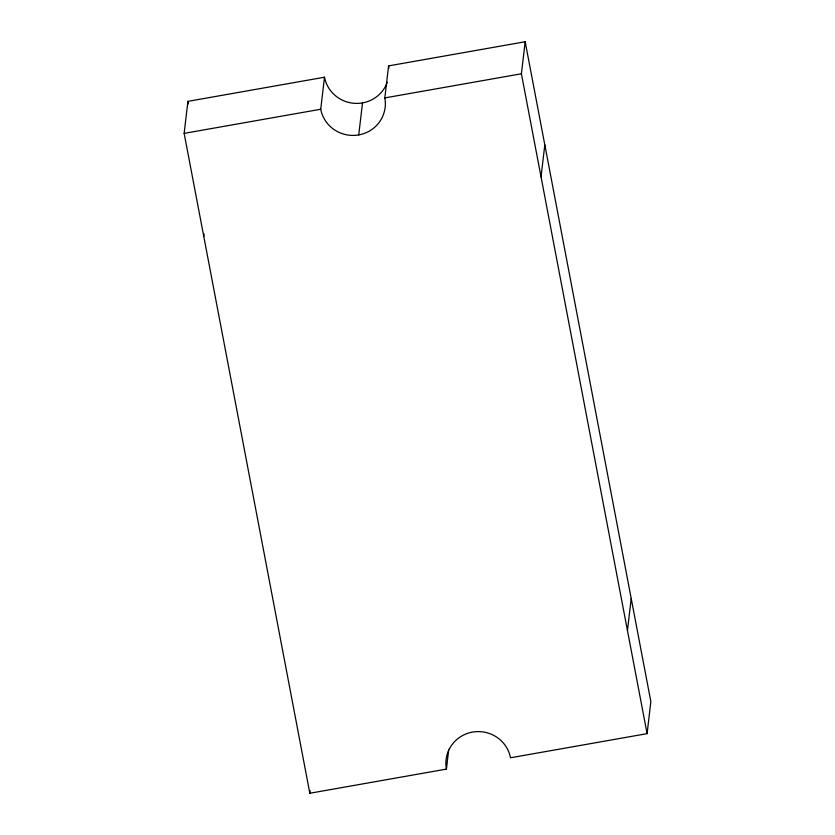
<?xml version="1.0" encoding="UTF-8"?>
<svg xmlns="http://www.w3.org/2000/svg" width="835" height="835" viewBox="0 0 835 835"><rect width="100%" height="100%" fill="white"/><g stroke="black" fill="none" stroke-linecap="round" stroke-linejoin="round"><path stroke-width="1.25" d="M184.149 133.381L320.734 109.239A32.596 31.845 6.7 0 0 358.747 134.915A32.596 31.845 6.7 0 0 384.82 97.914L388.578 65.892L525.173 41.75L650.851 701.619L647.094 733.641L510.498 757.783A32.596 31.845 6.7 0 0 472.495 732.097A32.596 31.845 6.7 0 0 446.422 769.108L309.827 793.25L184.149 133.381L187.906 101.359L324.502 77.217A32.596 31.845 6.7 0 0 354.009 103.3A32.596 31.845 6.7 0 0 387.273 82.321M203.782 236.482L204.084 233.925M320.734 109.239L324.502 77.217M358.747 134.915L362.505 102.903M309.827 793.25L310.129 790.693M647.094 733.641L521.405 73.772L525.173 41.75M446.422 769.108L448.677 749.893M541.049 176.874L544.806 144.852M627.45 630.529L631.218 598.518M384.82 97.914L521.405 73.772M187.906 101.359L188.397 103.905M388.578 65.892A32.596 31.845 6.7 0 1 388.933 68.24"/></g></svg>
